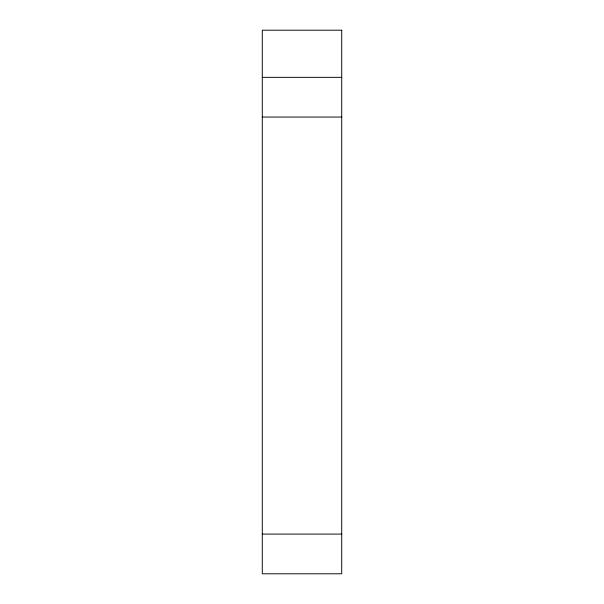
<?xml version="1.0" encoding="UTF-8"?>
<svg xmlns="http://www.w3.org/2000/svg" width="604" height="604" viewBox="0 0 604 604"><rect width="100%" height="100%" fill="white"/><g stroke="black" fill="none" stroke-linecap="round" stroke-linejoin="round"><path stroke-width="0.91" d="M262.287 77.342L341.713 77.342M262.287 117.055L341.713 117.055M262.287 534.087L341.713 534.087M341.713 30.2L262.287 30.2L262.287 573.8L341.713 573.8L341.713 30.2"/></g></svg>
